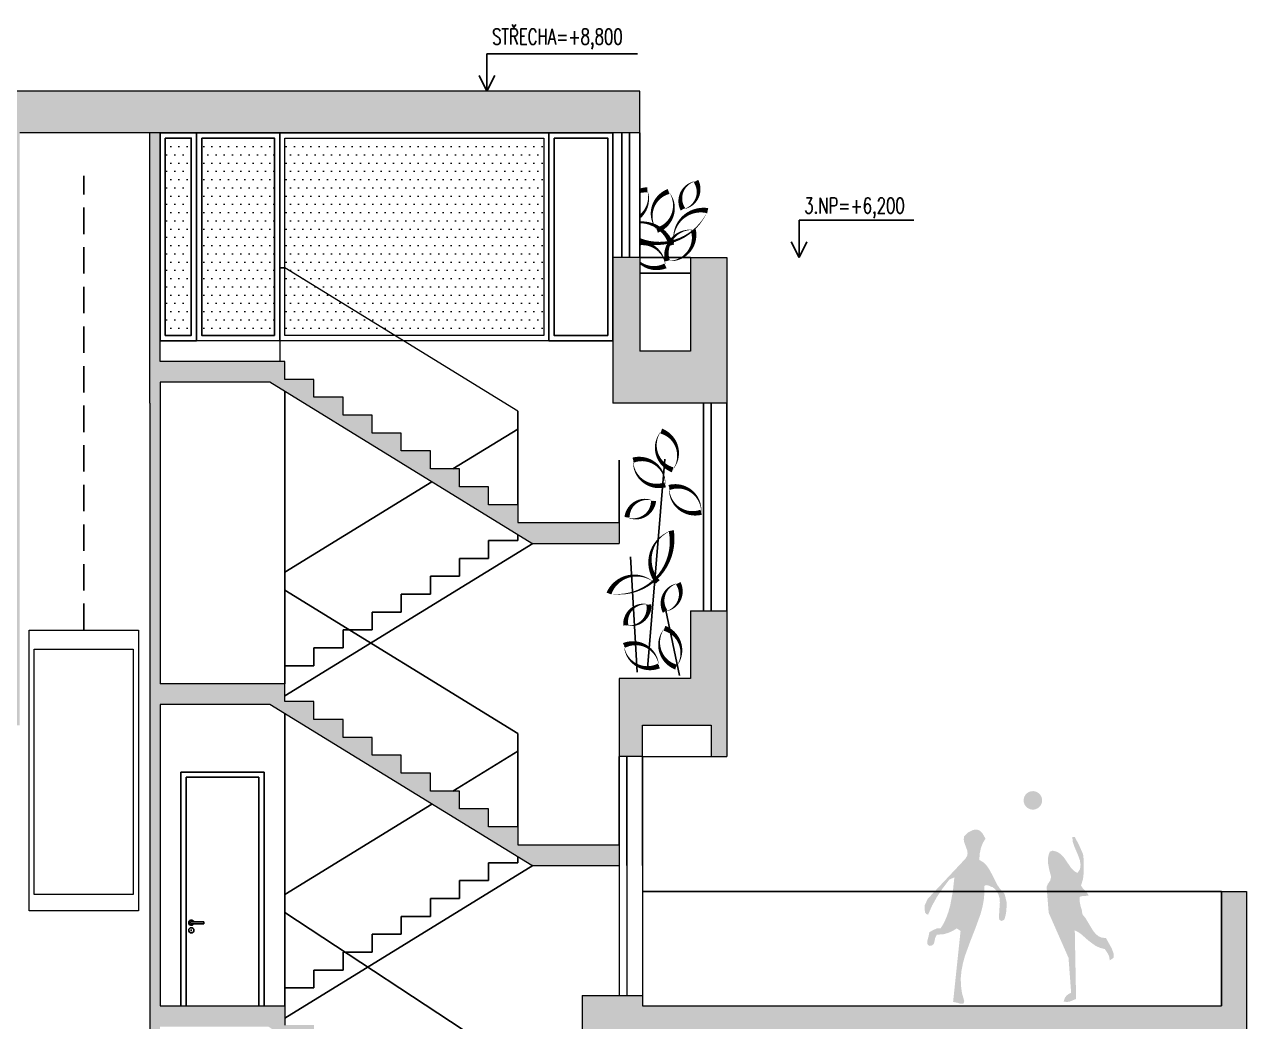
# Model space of a CAD drawing. Header units: metres. Extents: x -442 to 316, y -503 to 125.
# Drawn here: x 248.39 to 260.14, y -130.81 to -121.22 of the extents above; entities that cross this region are included whole.
import ezdxf

# ---------------------------------------------------------------- set-up
doc = ezdxf.new("R2010")
doc.units = ezdxf.units.M
doc.linetypes.add('ČÁRKOVANÁ', pattern=[19.05, 12.7, -6.35])
for name, color, linetype in [('FIGURE_SAGOME', 252, 'Continuous'), ('koty', 4, 'Continuous'), ('nove zdivo akce', 3, 'Continuous'), ('popis', 6, 'Continuous'), ('SRAFA', 251, 'Continuous'), ('SRAFY', 3, 'Continuous'), ('zariz.predmety', 203, 'Continuous'), ('ZDIVO', 1, 'Continuous')]:
    doc.layers.add(name, color=color, linetype=linetype)
doc.styles.add('ROMANS', font='romans.shx', dxfattribs={"width": 0.7})

msp = doc.modelspace()

# ---------------------------------------------------------------- hatches: boundary and pattern name
at = {"layer": 'FIGURE_SAGOME', "linetype": 'Continuous'}
h = msp.add_hatch(color=256, dxfattribs=at)
edge = h.paths.add_edge_path()
edge.add_arc((258.086016, -128.686552), 0.088929, -26.1149935, 333.8850065)
h = msp.add_hatch(color=256, dxfattribs=at)
edge = h.paths.add_edge_path()
edge.add_arc((258.145123, -129.565557), 0.326741, 190.4719932, 198.0414134)
edge.add_line((257.834447, -129.66675), (257.834381, -129.666843))
edge.add_line((257.834381, -129.666843), (257.831654, -129.746921))
edge.add_line((257.831654, -129.746921), (257.824464, -129.790131))
edge.add_line((257.824464, -129.790131), (257.81097, -129.835146))
edge.add_line((257.81097, -129.835146), (257.785788, -129.846834))
edge.add_line((257.785788, -129.846834), (257.762378, -129.835146))
edge.add_line((257.762378, -129.835146), (257.760571, -129.793743))
edge.add_line((257.760571, -129.793743), (257.763263, -129.75234))
edge.add_line((257.763263, -129.75234), (257.768682, -129.669534))
edge.add_line((257.768682, -129.669534), (257.76599, -129.629938))
edge.add_line((257.76599, -129.629938), (257.755188, -129.591226))
edge.add_line((257.755188, -129.591226), (257.735389, -129.555242))
edge.add_line((257.735389, -129.555242), (257.702062, -129.522835))
edge.add_line((257.702062, -129.522835), (257.68407, -129.517452))
edge.add_line((257.68407, -129.517452), (257.665192, -129.507535))
edge.add_line((257.665192, -129.507535), (257.643587, -129.502151))
edge.add_line((257.643587, -129.502151), (257.630979, -129.503037))
edge.add_line((257.630979, -129.503037), (257.61837, -129.510262))
edge.add_line((257.61837, -129.510262), (257.620176, -129.577732))
edge.add_line((257.620176, -129.577732), (257.613872, -129.644353))
edge.add_line((257.613872, -129.644353), (257.601299, -129.711823))
edge.add_line((257.601299, -129.711823), (257.583271, -129.779328))
edge.add_line((257.583271, -129.779328), (257.534679, -129.913419))
edge.add_line((257.534679, -129.913419), (257.481588, -130.049316))
edge.add_line((257.481588, -130.049316), (257.432074, -130.186098))
edge.add_line((257.432074, -130.186098), (257.413197, -130.25541))
edge.add_line((257.413197, -130.25541), (257.399703, -130.325607))
edge.add_line((257.399703, -130.325607), (257.392478, -130.39669))
edge.add_line((257.392478, -130.39669), (257.394284, -130.467808))
edge.add_line((257.394284, -130.467808), (257.404201, -130.540698))
edge.add_line((257.404201, -130.540698), (257.425805, -130.615393))
edge.add_line((257.425805, -130.615393), (257.423078, -130.6325))
edge.add_line((257.423078, -130.6325), (257.415889, -130.642381))
edge.add_line((257.415889, -130.642381), (257.389786, -130.643302))
edge.add_line((257.389786, -130.643302), (257.355608, -130.6325))
edge.add_line((257.355608, -130.6325), (257.318703, -130.626195))
edge.add_line((257.318703, -130.626195), (257.390707, -129.942213))
edge.add_line((257.390707, -129.942213), (257.354687, -129.918838))
edge.add_line((257.354687, -129.918838), (257.312399, -129.943134))
edge.add_line((257.312399, -129.943134), (257.271881, -129.962012))
edge.add_line((257.271881, -129.962012), (257.224209, -129.97462))
edge.add_line((257.224209, -129.97462), (257.162087, -129.979118))
edge.add_line((257.162087, -129.979118), (257.145901, -130.01064))
edge.add_line((257.145901, -130.01064), (257.139597, -130.045739))
edge.add_line((257.139597, -130.045739), (257.135099, -130.061003))
edge.add_line((257.135099, -130.061003), (257.126988, -130.074533))
edge.add_line((257.126988, -130.074533), (257.112609, -130.082608))
edge.add_line((257.112609, -130.082608), (257.091004, -130.086221))
edge.add_line((257.091004, -130.086221), (257.076589, -130.075418))
edge.add_line((257.076589, -130.075418), (257.07032, -130.06281))
edge.add_line((257.07032, -130.06281), (257.073012, -130.029517))
edge.add_line((257.073012, -130.029517), (257.083814, -129.991727))
edge.add_line((257.083814, -129.991727), (257.091004, -129.954822))
edge.add_line((257.091004, -129.954822), (257.130601, -129.932332))
edge.add_line((257.130601, -129.932332), (257.163008, -129.918838))
edge.add_line((257.163008, -129.918838), (257.198107, -129.918838))
edge.add_line((257.198107, -129.918838), (257.226901, -129.872937))
edge.add_line((257.226901, -129.872937), (257.252083, -129.818925))
edge.add_line((257.252083, -129.818925), (257.273687, -129.75953))
edge.add_line((257.273687, -129.75953), (257.29168, -129.694752))
edge.add_line((257.29168, -129.694752), (257.316897, -129.558855))
edge.add_line((257.316897, -129.558855), (257.331312, -129.426535))
edge.add_line((257.331312, -129.426535), (257.281798, -129.449946))
edge.add_line((257.281798, -129.449946), (257.216099, -129.536329))
edge.add_line((257.216099, -129.536329), (257.162087, -129.61825))
edge.add_line((257.162087, -129.61825), (257.116221, -129.700135))
edge.add_line((257.116221, -129.700135), (257.078396, -129.786518))
edge.add_line((257.078396, -129.786518), (257.060404, -129.779328))
edge.add_line((257.060404, -129.779328), (257.050522, -129.767641))
edge.add_line((257.050522, -129.767641), (257.045103, -129.736119))
edge.add_line((257.045103, -129.736119), (257.044218, -129.69925))
edge.add_line((257.044218, -129.69925), (257.044232, -129.699308))
edge.add_line((257.044232, -129.699308), (257.077128, -129.629217))
edge.add_line((257.077128, -129.629217), (257.078396, -129.629938))
edge.add_line((257.078396, -129.629938), (257.438379, -129.246544))
edge.add_line((257.438379, -129.246544), (257.453679, -129.220476))
edge.add_line((257.453679, -129.220476), (257.458177, -129.194374))
edge.add_line((257.458177, -129.194374), (257.4546, -129.169157))
edge.add_line((257.4546, -129.169157), (257.445604, -129.143975))
edge.add_line((257.445604, -129.143975), (257.425805, -129.089963))
edge.add_line((257.425805, -129.089963), (257.421307, -129.061169))
edge.add_line((257.421307, -129.061169), (257.425805, -129.030568))
edge.add_line((257.425805, -129.030568), (257.46179, -128.995469))
edge.add_line((257.46179, -128.995469), (257.505884, -128.973865))
edge.add_line((257.505884, -128.973865), (257.531102, -128.96756))
edge.add_line((257.531102, -128.96756), (257.55809, -128.970288))
edge.add_line((257.55809, -128.970288), (257.581465, -128.981975))
edge.add_line((257.581465, -128.981975), (257.598572, -128.999082))
edge.add_line((257.598572, -128.999082), (257.630979, -129.054864))
edge.add_line((257.630979, -129.054864), (257.605797, -129.094461))
edge.add_line((257.605797, -129.094461), (257.586884, -129.143054))
edge.add_line((257.586884, -129.143054), (257.575196, -129.197951))
edge.add_line((257.575196, -129.197951), (257.570698, -129.259152))
edge.add_line((257.570698, -129.259152), (257.613872, -129.285255))
edge.add_line((257.613872, -129.285255), (257.646279, -129.319468))
edge.add_line((257.646279, -129.319468), (257.672382, -129.359065))
edge.add_line((257.672382, -129.359065), (257.694872, -129.40316))
edge.add_line((257.694872, -129.40316), (257.740773, -129.494962))
edge.add_line((257.740773, -129.494962), (257.771374, -129.539942))
edge.add_line((257.771374, -129.539942), (257.81097, -129.58223))
edge.add_line((257.81097, -129.58223), (257.811026, -129.582107))
edge.add_arc((257.514122, -129.694142), 0.317338, 12.5949311, 20.6736371, ccw=False)
h = msp.add_hatch(color=256, dxfattribs=at)
edge = h.paths.add_edge_path()
edge.add_line((258.238299, -129.767842), (258.218336, -129.519984))
edge.add_arc((258.275595, -129.509595), 0.058194, -188.9479003, -169.7168272, ccw=False)
edge.add_arc((258.296776, -129.571829), 0.10616, 127.4645051, 137.817933, ccw=False)
edge.add_line((258.232202, -129.487567), (258.234631, -129.485856))
edge.add_line((258.234631, -129.485856), (258.252623, -129.458868))
edge.add_line((258.252623, -129.458868), (258.261619, -129.421042))
edge.add_line((258.261619, -129.421042), (258.244512, -129.35807))
edge.add_line((258.244512, -129.35807), (258.232825, -129.296869))
edge.add_line((258.232825, -129.296869), (258.232825, -129.237474))
edge.add_line((258.232825, -129.237474), (258.238208, -129.209565))
edge.add_line((258.238208, -129.209565), (258.24901, -129.181656))
edge.add_line((258.24901, -129.181656), (258.273307, -129.169968))
edge.add_line((258.273307, -129.169968), (258.318322, -129.18077))
edge.add_line((258.318322, -129.18077), (258.353421, -129.20326))
edge.add_line((258.353421, -129.20326), (258.383101, -129.233861))
edge.add_line((258.383101, -129.233861), (258.407433, -129.26896))
edge.add_line((258.407433, -129.26896), (258.455105, -129.338272))
edge.add_line((258.455105, -129.338272), (258.482128, -129.366145))
edge.add_line((258.482128, -129.366145), (258.5145, -129.385058))
edge.add_line((258.5145, -129.385058), (258.539717, -129.347268))
edge.add_line((258.539717, -129.347268), (258.5451, -129.305865))
edge.add_line((258.5451, -129.305865), (258.537911, -129.26177))
edge.add_line((258.537911, -129.26177), (258.521725, -129.216754))
edge.add_line((258.521725, -129.216754), (258.482128, -129.124067))
edge.add_line((258.482128, -129.124067), (258.468599, -129.079087))
edge.add_line((258.468599, -129.079087), (258.465907, -129.037684))
edge.add_line((258.465907, -129.037684), (258.48918, -129.037684))
edge.add_line((258.48918, -129.037684), (258.531395, -129.119203))
edge.add_line((258.531395, -129.119203), (258.567264, -129.200282))
edge.add_arc((258.439728, -129.239009), 0.133286, 2.257638, 16.8910813, ccw=False)
edge.add_arc((266.387999, -129.011536), 7.818247, -178.3712278, -178.0188988)
edge.add_line((258.574425, -129.281811), (258.575701, -129.377868))
edge.add_line((258.575701, -129.377868), (258.568511, -129.441761))
edge.add_line((258.568511, -129.441761), (258.549598, -129.505655))
edge.add_line((258.549598, -129.505655), (258.569397, -129.53537))
edge.add_line((258.569397, -129.53537), (258.590116, -129.55786))
edge.add_line((258.590116, -129.55786), (258.608993, -129.577658))
edge.add_line((258.608993, -129.577658), (258.621602, -129.601955))
edge.add_line((258.621602, -129.601955), (258.575701, -129.607338))
edge.add_line((258.575701, -129.607338), (258.556824, -129.608259))
edge.add_line((258.556824, -129.608259), (258.537911, -129.613642))
edge.add_line((258.537911, -129.613642), (258.536104, -129.658658))
edge.add_line((258.536104, -129.658658), (258.5451, -129.702753))
edge.add_line((258.5451, -129.702753), (258.556824, -129.743235))
edge.add_line((258.556824, -129.743235), (258.562207, -129.781946))
edge.add_line((258.562207, -129.781946), (258.591922, -129.818851))
edge.add_line((258.591922, -129.818851), (258.616219, -129.859333))
edge.add_line((258.616219, -129.859333), (258.66212, -129.935835))
edge.add_line((258.66212, -129.935835), (258.687301, -129.968242))
edge.add_line((258.687301, -129.968242), (258.71521, -129.992538))
edge.add_line((258.71521, -129.992538), (258.748503, -130.007839))
edge.add_line((258.748503, -130.007839), (258.788985, -130.01053))
edge.add_line((258.788985, -130.01053), (258.843882, -130.109522))
edge.add_line((258.843882, -130.109522), (258.860989, -130.155423))
edge.add_line((258.860989, -130.155423), (258.864601, -130.177913))
edge.add_line((258.864601, -130.177913), (258.861909, -130.201324))
edge.add_line((258.861909, -130.201324), (258.82589, -130.225621))
edge.add_line((258.82589, -130.225621), (258.820506, -130.190522))
edge.add_line((258.820506, -130.190522), (258.806092, -130.158115))
edge.add_line((258.806092, -130.158115), (258.778183, -130.117633))
edge.add_line((258.778183, -130.117633), (258.728704, -130.104139))
edge.add_line((258.728704, -130.104139), (258.686416, -130.08434))
edge.add_line((258.686416, -130.08434), (258.616219, -130.032135))
edge.add_line((258.616219, -130.032135), (258.555017, -129.977238))
edge.add_line((258.555017, -129.977238), (258.523496, -129.954748))
edge.add_line((258.523496, -129.954748), (258.489318, -129.937641))
edge.add_line((258.489318, -129.937641), (258.501926, -130.597291))
edge.add_line((258.501926, -130.597291), (258.437998, -130.623394))
edge.add_line((258.437998, -130.623394), (258.409204, -130.626086))
edge.add_line((258.409204, -130.626086), (258.382215, -130.621588))
edge.add_line((258.382215, -130.621588), (258.394824, -130.584718))
edge.add_line((258.394824, -130.584718), (258.412816, -130.562193))
edge.add_line((258.412816, -130.562193), (258.4335, -130.547813))
edge.add_line((258.4335, -130.547813), (258.454219, -130.537896))
edge.add_line((258.454219, -130.537896), (258.429002, -130.201324))
edge.add_line((258.429002, -130.201324), (258.238299, -129.767842))
at = {"layer": 'SRAFA', "linetype": 'Continuous', "lineweight": 0, "ltscale": 20}
for points in [[(248.341507, -124.463793), (248.341507, -122.263793), (249.591507, -122.263793), (249.691507, -122.263793), (250.041444, -122.263793), (250.841507, -122.263793), (253.431507, -122.263793), (254.106507, -122.263793), (254.30664, -122.263793), (254.30664, -121.863793), (248.091507, -121.863793), (248.091507, -124.363793), (243.971507, -124.363793), (243.971507, -123.463793), (243.671507, -123.463793), (243.671507, -124.463793), (243.671507, -124.863793), (248.191507, -124.863793), (248.191507, -127.563793), (244.071507, -127.563793), (243.671507, -127.563793), (243.671507, -128.263793), (243.821507, -128.263793), (243.821507, -128.113793), (245.51711, -128.113793), (245.51711, -127.963793), (248.191507, -127.963793), (248.341507, -127.963793)], [(250.891507, -124.463793), (250.811507, -124.463793), (249.691507, -124.463793), (249.691507, -122.263793), (249.591507, -122.263793), (249.591507, -124.863793), (249.591507, -130.663793), (249.591507, -131.516395), (249.691507, -131.518438), (249.691507, -130.863793), (250.733404, -130.863793), (251.792772, -131.561368), (252.011507, -131.565837), (252.011507, -131.401293), (251.731507, -131.401293), (251.731507, -131.216918), (251.451507, -131.216918), (251.451507, -131.032543), (251.171507, -131.032543), (251.171507, -130.848168), (250.891507, -130.848168), (250.891507, -130.663793), (249.691507, -130.663793), (249.691507, -127.763793), (250.745795, -127.763793), (253.265795, -129.313793), (254.106507, -129.313793), (254.106507, -129.113793), (253.131507, -129.113793), (253.131507, -128.941571), (252.851507, -128.941571), (252.851507, -128.769349), (252.571507, -128.769349), (252.571507, -128.597126), (252.291507, -128.597126), (252.291507, -128.424904), (252.011507, -128.424904), (252.011507, -128.252682), (251.731507, -128.252682), (251.731507, -128.08046), (251.451507, -128.08046), (251.451507, -127.908237), (251.171507, -127.908237), (251.171507, -127.736015), (250.891507, -127.736015), (250.891507, -127.563793), (250.611507, -127.563793), (249.691507, -127.563793), (249.691507, -124.663793), (250.745795, -124.663793), (253.265795, -126.213793), (254.106507, -126.213793), (254.106507, -126.013793), (253.131507, -126.013793), (253.131507, -125.841571), (252.851507, -125.841571), (252.851507, -125.669349), (252.571507, -125.669349), (252.571507, -125.497126), (252.291507, -125.497126), (252.291507, -125.324904), (252.011507, -125.324904), (252.011507, -125.152682), (251.731507, -125.152682), (251.731507, -124.98046), (251.451507, -124.98046), (251.451507, -124.808237), (251.171507, -124.808237), (251.171507, -124.636015), (250.891507, -124.636015)], [(255.141507, -123.463793), (254.791936, -123.46379), (254.791936, -124.363793), (254.306647, -124.363795), (254.306644, -123.463792), (254.30664, -123.463792), (254.046642, -123.463793), (254.046643, -124.263793), (254.046643, -124.263793), (254.046643, -124.863793), (255.141507, -124.863793)], [(255.141507, -126.86207), (254.791936, -126.86207), (254.791936, -127.513793), (254.106507, -127.513793), (254.106507, -128.263793), (254.331507, -128.263793), (254.331507, -127.963793), (254.991507, -127.963793), (254.991507, -128.263793), (255.141507, -128.263793)], [(260.141507, -129.563793), (259.901507, -129.563793), (259.901507, -130.663793), (254.331507, -130.663793), (254.331507, -130.563793), (253.751507, -130.563793), (253.751507, -131.601386), (254.051507, -131.607515), (254.051507, -131.063793), (259.751507, -131.063793), (259.751507, -131.72397), (260.001507, -131.729077), (260.141507, -131.729077)]]:
    msp.add_hatch(color=256, dxfattribs=at).paths.add_polyline_path(points)
at = {"layer": 'SRAFY', "linetype": 'Continuous', "lineweight": 0}
h = msp.add_hatch(dxfattribs=at)
h.set_pattern_fill('DOTS', color=256, scale=0.05, style=0)
h.paths.add_polyline_path([(249.991444, -122.313793), (249.741507, -122.313793), (249.741507, -124.213793), (249.991444, -124.213793)])
h = msp.add_hatch(dxfattribs=at)
h.set_pattern_fill('DOTS', color=256, scale=0.05, style=0)
h.paths.add_polyline_path([(250.791507, -122.313793), (250.091444, -122.313793), (250.091444, -124.213793), (250.791507, -124.213793)])
h = msp.add_hatch(dxfattribs=at)
h.set_pattern_fill('DOTS', color=256, scale=0.05, style=0)
h.paths.add_polyline_path([(253.381507, -122.313793), (250.891507, -122.313793), (250.891507, -123.563793), (251.866991, -124.163793), (253.381507, -124.163793)])
at = {"layer": 'SRAFY', "linetype": 'Continuous', "lineweight": 0, "ltscale": 20}
h = msp.add_hatch(dxfattribs=at)
h.set_pattern_fill('ANGLE', color=256, style=0)
h.set_pattern_definition([(0, (0, 0), (0, 6.985), [5.08, -1.905]), (90, (0, 0), (-6.985, 4e-16), [5.08, -1.905])])
h.paths.add_polyline_path([(254.106507, -122.263793), (253.431507, -122.263793), (253.431507, -124.213793), (254.106507, -124.213793)])
h.paths.add_polyline_path([(254.056507, -124.163793), (253.481507, -124.163793), (253.481507, -122.313793), (254.056507, -122.313793)], flags=16)
h = msp.add_hatch(dxfattribs=at)
h.set_pattern_fill('DOTS', color=256, scale=0.05, style=0)
h.paths.add_polyline_path([(250.891507, -123.563793), (250.891507, -124.163793), (251.866991, -124.163793)])

# ---------------------------------------------------------------- linework, layer by layer
at = {"layer": 'koty', "linetype": 'Continuous', "lineweight": 0, "ltscale": 20}
msp.add_line((254.331507, -128.263793), (254.991507, -128.263793), dxfattribs=at)
at = {"layer": 'nove zdivo akce', "linetype": 'Continuous'}
for p, q in [((250.041444, -122.263793), (250.041444, -124.263793)), ((253.431507, -122.263793), (253.431507, -124.263793)), ((254.04664, -122.263794), (254.046643, -124.263793)), ((254.04664, -122.263794), (254.046643, -124.263793)), ((254.131644, -123.463793), (254.13164, -122.263794)), ((254.206644, -123.463792), (254.20664, -122.263793)), ((254.306644, -123.463792), (254.30664, -122.263793)), ((254.30664, -123.463792), (254.791936, -123.46379)), ((250.891507, -123.563793), (250.841507, -123.563793)), ((254.306644, -123.61379), (254.791936, -123.61379)), ((250.891507, -127.391571), (250.891507, -124.753417)), ((253.131507, -125.841571), (253.131507, -124.941571)), ((254.916507, -124.863793), (254.916507, -126.86207)), ((254.991507, -124.863793), (254.991507, -126.86207)), ((255.141507, -124.863793), (255.141507, -126.86207)), ((253.131507, -125.113793), (252.508281, -125.497126)), ((254.106507, -126.013793), (254.106507, -125.413793)), ((252.304458, -125.622494), (250.891507, -126.491571)), ((253.131507, -126.186015), (253.131507, -126.131195)), ((250.891507, -127.681195), (253.277219, -126.213793)), ((252.851507, -126.358237), (252.851507, -126.186015)), ((252.851507, -126.186015), (253.131507, -126.186015)), ((252.571507, -126.53046), (252.571507, -126.358237)), ((252.571507, -126.358237), (252.851507, -126.358237)), ((252.291507, -126.702682), (252.291507, -126.53046)), ((252.291507, -126.53046), (252.571507, -126.53046)), ((250.891507, -127.563793), (250.891507, -126.663793)), ((253.131507, -128.041571), (250.891507, -126.663793)), ((252.011507, -126.874904), (252.011507, -126.702682)), ((252.011507, -126.702682), (252.291507, -126.702682)), ((251.731507, -127.047126), (251.731507, -126.874904)), ((251.731507, -126.874904), (252.011507, -126.874904)), ((251.451507, -127.219349), (251.451507, -127.047126)), ((251.451507, -127.047126), (251.731507, -127.047126)), ((251.171507, -127.391571), (251.171507, -127.219349)), ((251.171507, -127.219349), (251.451507, -127.219349)), ((250.891507, -127.391571), (251.171507, -127.391571)), ((250.891507, -127.391571), (250.891507, -127.563793)), ((250.891507, -130.491571), (250.891507, -127.853417)), ((253.131507, -128.941571), (253.131507, -128.041571)), ((253.131507, -128.213793), (252.508281, -128.597126)), ((254.106507, -128.263793), (254.106507, -129.113793)), ((254.181507, -128.263793), (254.181507, -129.313793)), ((254.331507, -128.263793), (254.331507, -129.313793)), ((249.891507, -128.413793), (250.691507, -128.413793)), ((249.891507, -128.413793), (249.891507, -130.663793)), ((249.941507, -128.463793), (250.641507, -128.463793)), ((249.941507, -128.463793), (249.941507, -130.663793)), ((250.641507, -128.463793), (250.641507, -130.663793)), ((250.691507, -128.413793), (250.691507, -130.663793)), ((252.304458, -128.722494), (250.891507, -129.591571)), ((252.851507, -129.458237), (252.851507, -129.286015)), ((252.851507, -129.286015), (253.131507, -129.286015)), ((253.131507, -129.286015), (253.131507, -129.231195)), ((250.891507, -130.781195), (253.277219, -129.313793)), ((252.571507, -129.63046), (252.571507, -129.458237)), ((252.571507, -129.458237), (252.851507, -129.458237)), ((252.291507, -129.802682), (252.291507, -129.63046)), ((252.291507, -129.63046), (252.571507, -129.63046)), ((259.901507, -129.563793), (254.331507, -129.563793)), ((250.891507, -129.763793), (252.851507, -131.054418)), ((249.991592, -129.853624), (250.111592, -129.853624)), ((249.991592, -129.873962), (250.111592, -129.873962)), ((250.111592, -129.853624), (250.111592, -129.873962)), ((252.011507, -129.974904), (252.011507, -129.802682)), ((252.011507, -129.802682), (252.291507, -129.802682)), ((249.991592, -129.945316), (249.991592, -129.92843)), ((251.731507, -130.147126), (251.731507, -129.974904)), ((251.731507, -129.974904), (252.011507, -129.974904)), ((251.451507, -130.319349), (251.451507, -130.147126)), ((251.451507, -130.147126), (251.731507, -130.147126)), ((251.171507, -130.491571), (251.171507, -130.319349)), ((251.171507, -130.319349), (251.451507, -130.319349)), ((250.891507, -130.491571), (251.171507, -130.491571)), ((250.891507, -130.491571), (250.891507, -130.663793))]:
    msp.add_line(p, q, dxfattribs=at)
for points in [[(249.691507, -122.263793), (250.041444, -122.263793), (250.041444, -124.263793), (249.691507, -124.263793)], [(249.741507, -122.313793), (249.991444, -122.313793), (249.991444, -124.213793), (249.741507, -124.213793)], [(250.091444, -122.313793), (250.791507, -122.313793), (250.791507, -124.213793), (250.091444, -124.213793)], [(253.431507, -122.263793), (254.04664, -122.263794), (254.046643, -124.263793), (253.431507, -124.263793)], [(253.481507, -122.313793), (253.99664, -122.313794), (253.996643, -124.213793), (253.481507, -124.213793)]]:
    msp.add_lwpolyline(points, close=True, dxfattribs=at)
msp.add_circle((249.991592, -129.936465), 0.025, dxfattribs=at)
for radius, start, end in [(0.025, 24.0003443, 335.9996557), (0.010169, 90, 270)]:
    msp.add_arc((249.991592, -129.863793), radius, start, end, dxfattribs=at)
at = {"layer": 'SRAFA', "linetype": 'Continuous', "lineweight": 0, "ltscale": 20}
msp.add_line((249.691507, -122.263793), (249.591507, -122.263793), dxfattribs=at)
at = {"layer": 'SRAFA', "linetype": 'ČÁRKOVANÁ', "ltscale": 0.02}
msp.add_line((248.957504, -127.047844), (248.957504, -122.676427), dxfattribs=at)
at = {"layer": 'SRAFA', "linetype": 'Continuous', "lineweight": 0, "ltscale": 20}
for points in [[(248.431459, -127.047844), (249.483548, -127.047844), (249.483548, -129.747844), (248.431459, -129.747844)], [(248.481459, -127.23038), (249.433548, -127.23038), (249.433548, -129.593619), (248.481459, -129.593619)]]:
    msp.add_lwpolyline(points, close=True, dxfattribs=at)
at = {"layer": 'SRAFY', "linetype": 'Continuous'}
for p, q in [((252.83555, -121.863793), (252.83555, -121.50264)), ((252.83555, -121.50264), (254.28164, -121.50264)), ((252.83555, -121.863793), (252.761049, -121.712559)), ((252.83555, -121.863793), (252.910052, -121.712559)), ((255.837204, -123.463793), (255.837204, -123.10264)), ((255.837204, -123.10264), (256.940482, -123.10264)), ((255.837204, -123.463793), (255.762702, -123.312559)), ((255.837204, -123.463793), (255.911705, -123.312559))]:
    msp.add_line(p, q, dxfattribs=at)
at = {"layer": 'SRAFY', "linetype": 'Continuous', "lineweight": 0}
for p, q in [((250.841507, -122.263793), (250.841507, -124.263793)), ((253.131507, -124.941571), (250.891507, -123.563793))]:
    msp.add_line(p, q, dxfattribs=at)
at = {"layer": 'SRAFY', "linetype": 'Continuous', "lineweight": 0, "ltscale": 20}
for p, q in [((250.841507, -123.563793), (250.841507, -124.463793)), ((254.106507, -129.313793), (254.106507, -130.563793)), ((254.181507, -129.313793), (254.181507, -130.563793)), ((254.331507, -129.313793), (254.331507, -130.563793))]:
    msp.add_line(p, q, dxfattribs=at)
at = {"layer": 'SRAFY', "linetype": 'Continuous', "lineweight": 0}
for points in [[(250.041444, -122.263793), (250.841507, -122.263793), (250.841507, -124.263793), (250.041444, -124.263793)], [(250.841507, -122.263793), (253.431507, -122.263793), (253.431507, -124.263793), (250.841507, -124.263793)], [(250.891507, -122.313793), (253.381507, -122.313793), (253.381507, -124.213793), (250.891507, -124.213793)]]:
    msp.add_lwpolyline(points, close=True, dxfattribs=at)
at = {"layer": 'zariz.predmety', "color": 253, "linetype": 'Continuous', "ltscale": 0.001}
for p, q in [((254.54464, -125.404005), (254.378168, -127.417388)), ((254.280216, -127.454135), (254.214401, -126.344759)), ((254.688483, -127.486619), (254.557027, -126.860524))]:
    msp.add_line(p, q, dxfattribs=at)
for points in [[(254.719746, -122.999264, 0, 0, 0.520567051), (254.719746, -122.999264, 0, 0.05, 0.520567051), (254.846073, -122.728452, 0, 0.05, 0.520567051), (254.719746, -122.999264, 0.05, 0.05, 0)], [(254.471312, -123.201032, 0, 0, -0.520567051), (254.471312, -123.201032, 0, 0.05, -0.520567051), (254.581762, -122.82806, 0, 0.05, -0.520567051), (254.471312, -123.201032, 0.05, 0.05, 0)], [(254.569789, -123.496157, 0, 0, 0.520567051), (254.569789, -123.496157, 0, 0.05, 0.520567051), (254.819582, -123.197977, 0, 0.05, 0.520567051), (254.569789, -123.496157, 0.05, 0.05, 0)], [(254.621679, -125.506361, 0, 0, 0.520567051), (254.621679, -125.506361, 0, 0.05, 0.520567051), (254.51123, -125.133389, 0, 0.05, 0.520567051), (254.621679, -125.506361, 0.05, 0.05, 0)], [(254.549737, -125.650654, 0, 0, 0.520567051), (254.549737, -125.650654, 0, 0.05, 0.520567051), (254.242022, -125.412706, 0, 0.05, 0.520567051), (254.549737, -125.650654, 0.05, 0.05, 0)], [(254.895773, -125.913975, 0, 0, 0.520567051), (254.895773, -125.913975, 0, 0.05, 0.520567051), (254.588058, -125.676027, 0, 0.05, 0.520567051), (254.895773, -125.913975, 0.05, 0.05, 0)], [(254.182829, -125.962499, 0, 0, 0.520567051), (254.182829, -125.962499, 0, 0.05, 0.520567051), (254.437409, -125.806015, 0, 0.05, 0.520567051), (254.182829, -125.962499, 0.05, 0.05, 0)], [(254.608051, -126.0914, 0, 0, 0.520567051), (254.608051, -126.0914, 0, 0.05, 0.520567051), (254.476727, -126.585061, 0, 0.05, 0.520567051), (254.446106, -126.593189, 0, 0.05, 0.520567051), (254.008038, -126.696356, 0, 0.05, 0.520567051), (254.608051, -126.0914, 0.05, 0.05, 0)], [(254.548727, -126.868773, 0, 0, 0.520567051), (254.548727, -126.868773, 0, 0.05, 0.520567051), (254.675055, -126.597961, 0, 0.05, 0.520567051), (254.548727, -126.868773, 0.05, 0.05, 0)], [(254.170623, -127.002065, 0, 0, 0.520567051), (254.170623, -127.002065, 0, 0.05, 0.520567051), (254.392916, -126.802355, 0, 0.05, 0.520567051), (254.170623, -127.002065, 0.05, 0.05, 0)], [(254.653514, -127.403901, 0, 0, 0.520567051), (254.653514, -127.403901, 0, 0.05, 0.520567051), (254.543064, -127.030928, 0, 0.05, 0.520567051), (254.653514, -127.403901, 0.05, 0.05, 0)], [(254.489123, -127.393123, 0, 0, 0.520567051), (254.489123, -127.393123, 0, 0.05, 0.520567051), (254.153782, -127.196009, 0, 0.05, 0.520567051), (254.489123, -127.393123, 0.05, 0.05, 0)]]:
    msp.add_lwpolyline(points, format="xyseb", close=True, dxfattribs=at)
for points in [[(254.306642, -122.822044, 0.042195, 0.05, -0.075058469), (254.376945, -122.81298, 0, 0.030983, -0.306506116), (254.306643, -123.069621, 0, 0.030983, -0.306506116)], [(254.306643, -123.124597, 0.016366, 0.05, -0.334575022), (254.610038, -123.345471, 0, 0.05, -0.520567051), (254.633513, -123.324196, 0, 0.05, -0.520567051), (254.958353, -123.012705, 0, 0.039235, -0.39551461), (254.306643, -123.298191, 0, 0.039235, -0.39551461)], [(254.306644, -123.513966, 0.021408, 0.05, 0.281564781), (254.552616, -123.543723, 0, 0, 0), (254.552616, -123.543723, 0, 0.039859, 0.402453401), (254.306643, -123.325321, 0, 0, 0)]]:
    msp.add_lwpolyline(points, format="xyseb", dxfattribs=at)
at = {"layer": 'ZDIVO', "linetype": 'Continuous', "lineweight": 0}
for p, q in [((254.30664, -121.863793), (248.091507, -121.863793)), ((254.30664, -122.263793), (254.30664, -121.863793)), ((249.591507, -122.263793), (248.341507, -122.263793)), ((249.591507, -124.863793), (249.591507, -122.263793)), ((254.30664, -122.263793), (249.691507, -122.263793)), ((249.691507, -124.463793), (249.691507, -122.263793)), ((254.306644, -123.463792), (254.306647, -124.363795)), ((254.791936, -123.46379), (254.791936, -124.363793)), ((255.141507, -123.463793), (255.141507, -124.863793)), ((254.791936, -124.363793), (254.306647, -124.363795)), ((250.891507, -124.463793), (249.691507, -124.463793)), ((250.891507, -124.463793), (250.811507, -124.463793)), ((250.891507, -124.636015), (250.891507, -124.463793)), ((249.691507, -124.663793), (249.691507, -127.563793)), ((250.745795, -124.663793), (249.691507, -124.663793)), ((253.265795, -126.213793), (250.745795, -124.663793)), ((251.171507, -124.636015), (250.891507, -124.636015)), ((251.171507, -124.808237), (251.171507, -124.636015)), ((251.451507, -124.808237), (251.171507, -124.808237)), ((251.451507, -124.98046), (251.451507, -124.808237)), ((249.591507, -124.863793), (249.591507, -130.663793)), ((255.141507, -124.863793), (254.046643, -124.863793)), ((251.731507, -124.98046), (251.451507, -124.98046)), ((251.731507, -125.152682), (251.731507, -124.98046)), ((252.011507, -125.152682), (251.731507, -125.152682)), ((252.011507, -125.324904), (252.011507, -125.152682)), ((252.291507, -125.324904), (252.011507, -125.324904)), ((252.291507, -125.497126), (252.291507, -125.324904)), ((252.571507, -125.497126), (252.291507, -125.497126)), ((252.571507, -125.669349), (252.571507, -125.497126)), ((252.851507, -125.669349), (252.571507, -125.669349)), ((252.851507, -125.841571), (252.851507, -125.669349)), ((253.131507, -125.841571), (252.851507, -125.841571)), ((253.131507, -125.841571), (253.131507, -126.013793)), ((253.131507, -126.013793), (254.106507, -126.013793)), ((253.131507, -126.013793), (253.411507, -126.013793)), ((254.106507, -126.013793), (254.106507, -126.213793)), ((253.265795, -126.213793), (254.106507, -126.213793)), ((254.791936, -126.86207), (254.791936, -127.513793)), ((254.791936, -126.86207), (255.141507, -126.86207)), ((255.141507, -126.86207), (255.141507, -128.263793)), ((254.106507, -127.513793), (254.106507, -128.263793)), ((254.791936, -127.513793), (254.106507, -127.513793)), ((250.891507, -127.563793), (249.691507, -127.563793)), ((250.891507, -127.563793), (250.611507, -127.563793)), ((250.891507, -127.736015), (250.891507, -127.563793)), ((249.691507, -127.763793), (249.691507, -130.663793)), ((250.745795, -127.763793), (249.691507, -127.763793)), ((253.265795, -129.313793), (250.745795, -127.763793)), ((251.171507, -127.736015), (250.891507, -127.736015)), ((251.171507, -127.908237), (251.171507, -127.736015)), ((251.451507, -127.908237), (251.171507, -127.908237)), ((251.451507, -128.08046), (251.451507, -127.908237)), ((254.331507, -127.963793), (254.991507, -127.963793)), ((254.331507, -128.263793), (254.331507, -127.963793)), ((254.991507, -127.963793), (254.991507, -128.263793)), ((251.731507, -128.08046), (251.451507, -128.08046)), ((251.731507, -128.252682), (251.731507, -128.08046)), ((252.011507, -128.252682), (251.731507, -128.252682)), ((252.011507, -128.424904), (252.011507, -128.252682)), ((254.331507, -128.263793), (254.106507, -128.263793)), ((254.991507, -128.263793), (255.141507, -128.263793)), ((252.291507, -128.424904), (252.011507, -128.424904)), ((252.291507, -128.597126), (252.291507, -128.424904)), ((252.571507, -128.597126), (252.291507, -128.597126)), ((252.571507, -128.769349), (252.571507, -128.597126)), ((252.851507, -128.769349), (252.571507, -128.769349)), ((252.851507, -128.941571), (252.851507, -128.769349)), ((253.131507, -128.941571), (252.851507, -128.941571)), ((253.131507, -128.941571), (253.131507, -129.113793)), ((253.131507, -129.113793), (254.106507, -129.113793)), ((253.131507, -129.113793), (253.411507, -129.113793)), ((254.106507, -129.113793), (254.106507, -129.313793)), ((253.265795, -129.313793), (254.106507, -129.313793)), ((259.901507, -129.563793), (259.901507, -130.663793)), ((259.901507, -130.663793), (259.901507, -129.563793)), ((259.901507, -129.563793), (260.141507, -129.563793)), ((260.141507, -129.563793), (260.141507, -133.613793)), ((253.751507, -130.563793), (253.751507, -132.138793)), ((253.751507, -130.563793), (254.331507, -130.563793)), ((254.331507, -130.563793), (254.331507, -130.663793)), ((249.591507, -130.663793), (249.591507, -133.613793)), ((249.691507, -130.663793), (250.891507, -130.663793)), ((250.891507, -130.663793), (250.891507, -130.848168)), ((254.331507, -130.663793), (259.901507, -130.663793))]:
    msp.add_line(p, q, dxfattribs=at)
at = {"layer": 'ZDIVO', "linetype": 'Continuous', "lineweight": 0, "ltscale": 20}
for p, q in [((254.30664, -123.463792), (254.046642, -123.463793)), ((254.046642, -123.463793), (254.046643, -124.863793)), ((254.791936, -123.46379), (255.141507, -123.463793))]:
    msp.add_line(p, q, dxfattribs=at)

# ---------------------------------------------------------------- texts
at = {"layer": 'popis', "linetype": 'Continuous', "char_height": 0.15, "width": 2.20915077, "attachment_point": 1, "style": 'ROMANS'}
for s, insert in [('STŘECHA=+8,800', (252.885096, -121.26388)), ('3.NP=+6,200', (255.886749, -122.889116))]:
    msp.add_mtext(s, dxfattribs=dict(at, insert=insert))

doc.saveas('drawing.dxf')
